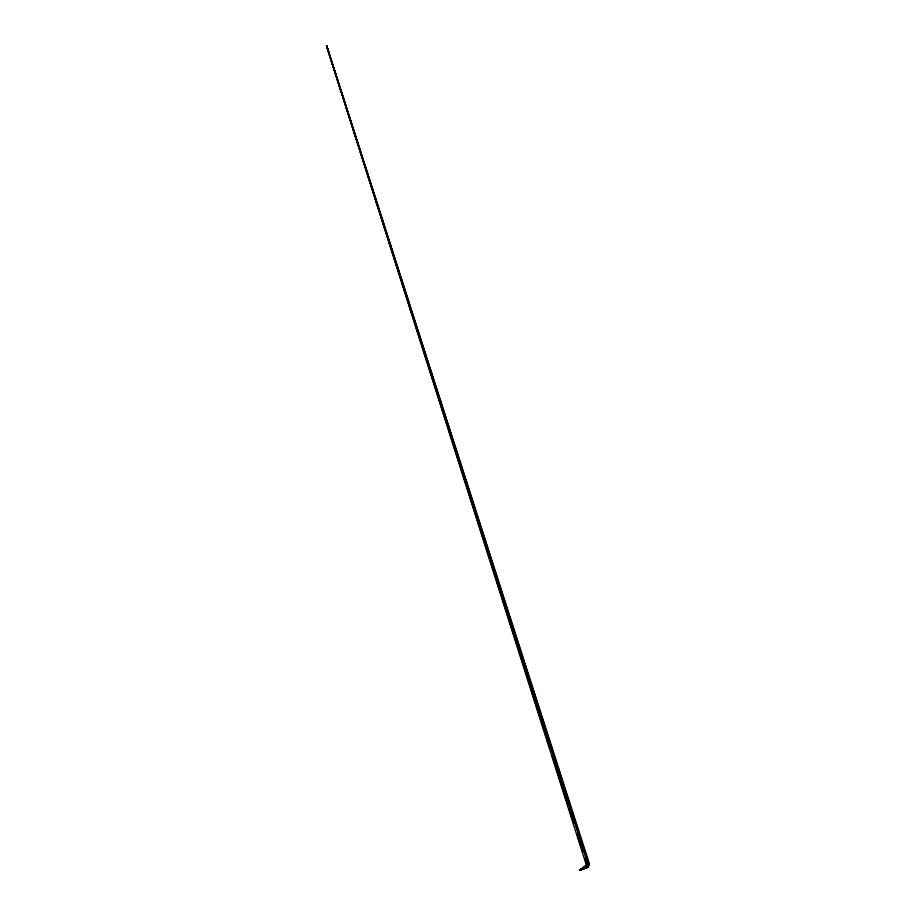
<?xml version="1.0" encoding="UTF-8"?>
<svg xmlns="http://www.w3.org/2000/svg" width="916" height="916" viewBox="0 0 916 916"><rect width="100%" height="100%" fill="white"/><g stroke="black" fill="none" stroke-linecap="round" stroke-linejoin="round"><path stroke-width="1.37" d="M581.568 868.986L580.847 869.227L581.465 869.479M581.305 869.089L581.11 868.906M581.087 869.467L581.603 869.101M581.397 869.17L581.408 869.318M580.343 870.2L587.66 867.097L580.114 870.2L586.973 867.097L588.072 863.914L326.543 45.823L586.973 867.097L588.358 867.097L589.457 863.914L326.543 45.823L588.072 863.914L579.485 870.2L588.358 867.097L579.714 870.2L586.503 865.483M586.446 865.483L579.485 870.2L586.973 867.097M579.714 870.2L586.217 866.009M588.072 863.914L589.457 863.914M326.749 45.8L588.759 863.914M430.783 372.697L326.6 45.823L520.54 655.993M431.654 375.423L436.428 390.411M439.898 401.3L454.657 447.603M455.527 450.329L461.172 468.042M464.641 478.931L467.675 488.468M472.885 504.808L478.53 522.521M481.14 530.685L485.045 542.948M498.499 585.164L500.674 591.976M506.754 611.041L508.918 617.853M531.498 688.683L532.791 692.759M521.422 658.718L544.356 730.899M545.238 733.624L549.989 748.601M552.588 756.776L568.183 805.805M569.054 808.53L573.805 823.518M577.275 834.407L582.897 852.12M584.637 857.559L586.801 864.372"/></g></svg>
